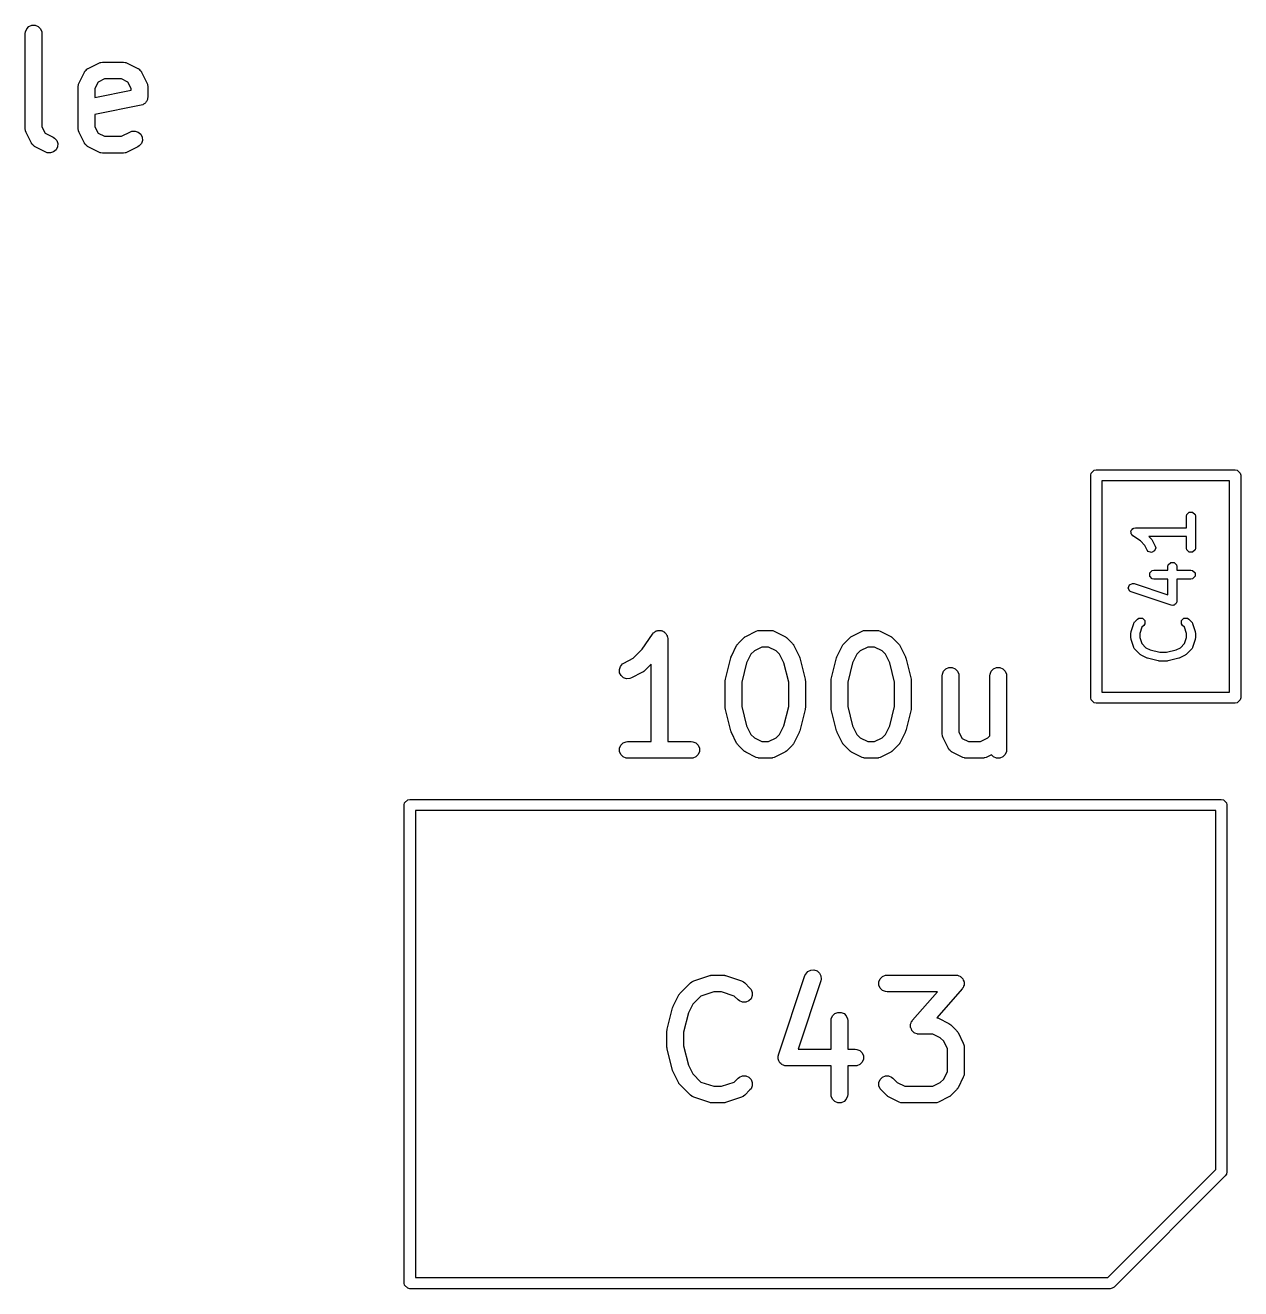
# Model space of a CAD drawing. Extents: x 0.58 to 7.69, y -5.21 to -0.56.
# Drawn here: x 1.1538 to 1.5842, y -1.23 to -0.7827 of the extents above; entities that cross this region are included whole.
import ezdxf

# ---------------------------------------------------------------- set-up
doc = ezdxf.new("R2010")
doc.units = 0
doc.header["$MEASUREMENT"] = 0
doc.layers.add('BLACK', color=7, linetype='CONTINUOUS')

msp = doc.modelspace()

# ---------------------------------------------------------------- linework, layer by layer
at = {"layer": 'BLACK', "linetype": 'CONTINUOUS'}
for p, q in [((1.15509, -0.78317), (1.15615, -0.78273)), ((1.15615, -0.78273), (1.15731, -0.78273)), ((1.15731, -0.78273), (1.15837, -0.78317)), ((1.15378, -0.78562), (1.15383, -0.78505)), ((1.15378, -0.81937), (1.15378, -0.78562)), ((1.15383, -0.78505), (1.15428, -0.78398)), ((1.15428, -0.78398), (1.15509, -0.78317)), ((1.15837, -0.78317), (1.15919, -0.78398)), ((1.15919, -0.78398), (1.15963, -0.78505)), ((1.15963, -0.78505), (1.15968, -0.78562)), ((1.15968, -0.78562), (1.15968, -0.81867)), ((1.17603, -0.79798), (1.17978, -0.79611)), ((1.17978, -0.79611), (1.18032, -0.7959)), ((1.18032, -0.7959), (1.18043, -0.79589)), ((1.18043, -0.79589), (1.18053, -0.79585)), ((1.18053, -0.79585), (1.1811, -0.79579)), ((1.1811, -0.79579), (1.1886, -0.79579)), ((1.1886, -0.79579), (1.18918, -0.79585)), ((1.18918, -0.79585), (1.18928, -0.79589)), ((1.18928, -0.79589), (1.18938, -0.7959)), ((1.18938, -0.7959), (1.18992, -0.79611)), ((1.18992, -0.79611), (1.19367, -0.79798)), ((1.17284, -0.80305), (1.17471, -0.7993)), ((1.17471, -0.7993), (1.17477, -0.7992)), ((1.17477, -0.7992), (1.17479, -0.79916)), ((1.17479, -0.79916), (1.17484, -0.7991)), ((1.17484, -0.7991), (1.17502, -0.79881)), ((1.17502, -0.79881), (1.1753, -0.79857)), ((1.1753, -0.79857), (1.17554, -0.79829)), ((1.17554, -0.79829), (1.17583, -0.7981)), ((1.17583, -0.7981), (1.17589, -0.79806)), ((1.17589, -0.79806), (1.17594, -0.79804)), ((1.17594, -0.79804), (1.17603, -0.79798)), ((1.19367, -0.79798), (1.19377, -0.79804)), ((1.19377, -0.79804), (1.19381, -0.79806)), ((1.19381, -0.79806), (1.19387, -0.7981)), ((1.19387, -0.7981), (1.19416, -0.79829)), ((1.19416, -0.79829), (1.1944, -0.79857)), ((1.1944, -0.79857), (1.19468, -0.79881)), ((1.19468, -0.79881), (1.19487, -0.7991)), ((1.19487, -0.7991), (1.19492, -0.79916)), ((1.19492, -0.79916), (1.19493, -0.7992)), ((1.19493, -0.7992), (1.19499, -0.7993)), ((1.19499, -0.7993), (1.19687, -0.80305)), ((1.17253, -0.80437), (1.17258, -0.80379)), ((1.17253, -0.81937), (1.17253, -0.80437)), ((1.17258, -0.80379), (1.17262, -0.8037)), ((1.17262, -0.8037), (1.17263, -0.80359)), ((1.17263, -0.80359), (1.17284, -0.80305)), ((1.17955, -0.80282), (1.17843, -0.80507)), ((1.17843, -0.80507), (1.17843, -0.80827)), ((1.1818, -0.8017), (1.17955, -0.80282)), ((1.1879, -0.8017), (1.1818, -0.8017)), ((1.19015, -0.80282), (1.1879, -0.8017)), ((1.19127, -0.80507), (1.19015, -0.80282)), ((1.19127, -0.8057), (1.19127, -0.80507)), ((1.19687, -0.80305), (1.19707, -0.80359)), ((1.19707, -0.80359), (1.19708, -0.8037)), ((1.19708, -0.8037), (1.19712, -0.80379)), ((1.19712, -0.80379), (1.19718, -0.80437)), ((1.19718, -0.80437), (1.19718, -0.80812)), ((1.17843, -0.80827), (1.19127, -0.8057)), ((1.19679, -0.80949), (1.19668, -0.80976)), ((1.19695, -0.80925), (1.19679, -0.80949)), ((1.19701, -0.80896), (1.19695, -0.80925)), ((1.19712, -0.8087), (1.19701, -0.80896)), ((1.19718, -0.80812), (1.19712, -0.8087)), ((1.1948, -0.81102), (1.17843, -0.81429)), ((1.19536, -0.81085), (1.1948, -0.81102)), ((1.1956, -0.81069), (1.19536, -0.81085)), ((1.19587, -0.81058), (1.1956, -0.81069)), ((1.19607, -0.81037), (1.19587, -0.81058)), ((1.19632, -0.81021), (1.19607, -0.81037)), ((1.19648, -0.80997), (1.19632, -0.81021)), ((1.19668, -0.80976), (1.19648, -0.80997)), ((1.17843, -0.81429), (1.17843, -0.81867)), ((1.15383, -0.81994), (1.15378, -0.81937)), ((1.15387, -0.82004), (1.15383, -0.81994)), ((1.15388, -0.82015), (1.15387, -0.82004)), ((1.15409, -0.82069), (1.15388, -0.82015)), ((1.15596, -0.82444), (1.15409, -0.82069)), ((1.15968, -0.81867), (1.16081, -0.82092)), ((1.16081, -0.82092), (1.16368, -0.82235)), ((1.16368, -0.82235), (1.16417, -0.82266)), ((1.16417, -0.82266), (1.16492, -0.82353)), ((1.17258, -0.81994), (1.17253, -0.81937)), ((1.17262, -0.82004), (1.17258, -0.81994)), ((1.17263, -0.82015), (1.17262, -0.82004)), ((1.17284, -0.82069), (1.17263, -0.82015)), ((1.17471, -0.82444), (1.17284, -0.82069)), ((1.17843, -0.81867), (1.17955, -0.82092)), ((1.17955, -0.82092), (1.1818, -0.82204)), ((1.1818, -0.82204), (1.1879, -0.82204)), ((1.1879, -0.82204), (1.19103, -0.82048)), ((1.19103, -0.82048), (1.19157, -0.82027)), ((1.19157, -0.82027), (1.19272, -0.82019)), ((1.19272, -0.82019), (1.19381, -0.82055)), ((1.19381, -0.82055), (1.19468, -0.82131)), ((1.19468, -0.82131), (1.1952, -0.82234)), ((1.1952, -0.82234), (1.19528, -0.82349)), ((1.15602, -0.82453), (1.15596, -0.82444)), ((1.15604, -0.82458), (1.15602, -0.82453)), ((1.15609, -0.82464), (1.15604, -0.82458)), ((1.15627, -0.82493), (1.15609, -0.82464)), ((1.15655, -0.82517), (1.15627, -0.82493)), ((1.15679, -0.82545), (1.15655, -0.82517)), ((1.15709, -0.82563), (1.15679, -0.82545)), ((1.15714, -0.82568), (1.15709, -0.82563)), ((1.15719, -0.8257), (1.15714, -0.82568)), ((1.15728, -0.82576), (1.15719, -0.8257)), ((1.16103, -0.82763), (1.15728, -0.82576)), ((1.16469, -0.8268), (1.16382, -0.82756)), ((1.1652, -0.82577), (1.16469, -0.8268)), ((1.16492, -0.82353), (1.16528, -0.82462)), ((1.16528, -0.82462), (1.1652, -0.82577)), ((1.17477, -0.82453), (1.17471, -0.82444)), ((1.17479, -0.82458), (1.17477, -0.82453)), ((1.17484, -0.82464), (1.17479, -0.82458)), ((1.17502, -0.82493), (1.17484, -0.82464)), ((1.1753, -0.82517), (1.17502, -0.82493)), ((1.17554, -0.82545), (1.1753, -0.82517)), ((1.17583, -0.82563), (1.17554, -0.82545)), ((1.17589, -0.82568), (1.17583, -0.82563)), ((1.17594, -0.8257), (1.17589, -0.82568)), ((1.17603, -0.82576), (1.17594, -0.8257)), ((1.17978, -0.82763), (1.17603, -0.82576)), ((1.19367, -0.82576), (1.18992, -0.82763)), ((1.19416, -0.82545), (1.19367, -0.82576)), ((1.19492, -0.82458), (1.19416, -0.82545)), ((1.19528, -0.82349), (1.19492, -0.82458)), ((1.16157, -0.82784), (1.16103, -0.82763)), ((1.16272, -0.82792), (1.16157, -0.82784)), ((1.16382, -0.82756), (1.16272, -0.82792)), ((1.18032, -0.82784), (1.17978, -0.82763)), ((1.18043, -0.82785), (1.18032, -0.82784)), ((1.18053, -0.82789), (1.18043, -0.82785)), ((1.1811, -0.82795), (1.18053, -0.82789)), ((1.1886, -0.82795), (1.1811, -0.82795)), ((1.18918, -0.82789), (1.1886, -0.82795)), ((1.18928, -0.82785), (1.18918, -0.82789)), ((1.18938, -0.82784), (1.18928, -0.82785)), ((1.18992, -0.82763), (1.18938, -0.82784)), ((1.53109, -0.94203), (1.53124, -0.94128)), ((1.53109, -1.02077), (1.53109, -0.94203)), ((1.53124, -0.94128), (1.5323, -0.94021)), ((1.5323, -0.94021), (1.53306, -0.94006)), ((1.53306, -0.94006), (1.58227, -0.94006)), ((1.58227, -0.94006), (1.58302, -0.94021)), ((1.58302, -0.94021), (1.58409, -0.94128)), ((1.58409, -0.94128), (1.58424, -0.94203)), ((1.58424, -0.94203), (1.58424, -1.02077)), ((1.53502, -0.944), (1.53502, -1.0188)), ((1.5803, -0.944), (1.53502, -0.944)), ((1.5803, -1.0188), (1.5803, -0.944)), ((1.56503, -0.95656), (1.56515, -0.95596)), ((1.56503, -0.96061), (1.56503, -0.95656)), ((1.56515, -0.95596), (1.566, -0.95511)), ((1.566, -0.95511), (1.56721, -0.95511)), ((1.56721, -0.95511), (1.56806, -0.95596)), ((1.56806, -0.95596), (1.56818, -0.95656)), ((1.56818, -0.95656), (1.56818, -0.96781)), ((1.54546, -0.96158), (1.54579, -0.96126)), ((1.54546, -0.96174), (1.54546, -0.96158)), ((1.54579, -0.96126), (1.54604, -0.96088)), ((1.54604, -0.96088), (1.5462, -0.96084)), ((1.5462, -0.96084), (1.54632, -0.96073)), ((1.54632, -0.96073), (1.54692, -0.96061)), ((1.54692, -0.96061), (1.56503, -0.96061)), ((1.54537, -0.96188), (1.54546, -0.96174)), ((1.54546, -0.96233), (1.54537, -0.96188)), ((1.54546, -0.96279), (1.54546, -0.96233)), ((1.54558, -0.9629), (1.54546, -0.96279)), ((1.54561, -0.96306), (1.54558, -0.9629)), ((1.54605, -0.9635), (1.54561, -0.96306)), ((1.54873, -0.96528), (1.54605, -0.9635)), ((1.55031, -0.96687), (1.54873, -0.96528)), ((1.56503, -0.96376), (1.55166, -0.96376)), ((1.55166, -0.96376), (1.55272, -0.96482)), ((1.55272, -0.96482), (1.55286, -0.96503)), ((1.55286, -0.96503), (1.55301, -0.96523)), ((1.55301, -0.96523), (1.55395, -0.96711)), ((1.56503, -0.96781), (1.56503, -0.96376)), ((1.55113, -0.96851), (1.55031, -0.96687)), ((1.55151, -0.969), (1.55113, -0.96851)), ((1.55266, -0.96938), (1.55151, -0.969)), ((1.55373, -0.96884), (1.55266, -0.96938)), ((1.55411, -0.9677), (1.55373, -0.96884)), ((1.55395, -0.96711), (1.55411, -0.9677)), ((1.56515, -0.96841), (1.56503, -0.96781)), ((1.566, -0.96926), (1.56515, -0.96841)), ((1.56721, -0.96926), (1.566, -0.96926)), ((1.56806, -0.96841), (1.56721, -0.96926)), ((1.56818, -0.96781), (1.56806, -0.96841)), ((1.55847, -0.97437), (1.55859, -0.97377)), ((1.55847, -0.97561), (1.55847, -0.97437)), ((1.55859, -0.97377), (1.55944, -0.97292)), ((1.55944, -0.97292), (1.56065, -0.97292)), ((1.56065, -0.97292), (1.5615, -0.97377)), ((1.5615, -0.97377), (1.56162, -0.97437)), ((1.56162, -0.97437), (1.56162, -0.97561)), ((1.55203, -0.97658), (1.55288, -0.97573)), ((1.55203, -0.97779), (1.55203, -0.97658)), ((1.55288, -0.97864), (1.55203, -0.97779)), ((1.55288, -0.97573), (1.55348, -0.97561)), ((1.55348, -0.97876), (1.55288, -0.97864)), ((1.55348, -0.97561), (1.55847, -0.97561)), ((1.55847, -0.97876), (1.55348, -0.97876)), ((1.55847, -0.98437), (1.55847, -0.97876)), ((1.56162, -0.97561), (1.5666, -0.97561)), ((1.5666, -0.97876), (1.56162, -0.97876)), ((1.56162, -0.97876), (1.56162, -0.98656)), ((1.5666, -0.97561), (1.56721, -0.97573)), ((1.56721, -0.97864), (1.5666, -0.97876)), ((1.56721, -0.97573), (1.56806, -0.97658)), ((1.56806, -0.97779), (1.56721, -0.97864)), ((1.56806, -0.97658), (1.56806, -0.97779)), ((1.54441, -0.98198), (1.54479, -0.98084)), ((1.54495, -0.98306), (1.54441, -0.98198)), ((1.54479, -0.98084), (1.54587, -0.9803)), ((1.54548, -0.98336), (1.54495, -0.98306)), ((1.55954, -0.98805), (1.54548, -0.98336)), ((1.54587, -0.9803), (1.54648, -0.98038)), ((1.54648, -0.98038), (1.55847, -0.98437)), ((1.56015, -0.98813), (1.55954, -0.98805)), ((1.56039, -0.98801), (1.56015, -0.98813)), ((1.56065, -0.98801), (1.56039, -0.98801)), ((1.5609, -0.98775), (1.56065, -0.98801)), ((1.56123, -0.98759), (1.5609, -0.98775)), ((1.56131, -0.98734), (1.56123, -0.98759)), ((1.5615, -0.98716), (1.56131, -0.98734)), ((1.56162, -0.98656), (1.5615, -0.98716)), ((1.54674, -0.99388), (1.54768, -0.99294)), ((1.54768, -0.99294), (1.54819, -0.9926)), ((1.54819, -0.9926), (1.5494, -0.9926)), ((1.5494, -0.9926), (1.55025, -0.99345)), ((1.56327, -0.99345), (1.56413, -0.9926)), ((1.56413, -0.9926), (1.56533, -0.9926)), ((1.56533, -0.9926), (1.56584, -0.99294)), ((1.56584, -0.99294), (1.56678, -0.99388)), ((1.37651, -0.99764), (1.37672, -0.99744)), ((1.37672, -0.99744), (1.37698, -0.99732)), ((1.37698, -0.99732), (1.37722, -0.99716)), ((1.37722, -0.99716), (1.37751, -0.99711)), ((1.37751, -0.99711), (1.37778, -0.99699)), ((1.37778, -0.99699), (1.37807, -0.99699)), ((1.37807, -0.99699), (1.37835, -0.99694)), ((1.37835, -0.99694), (1.37864, -0.99699)), ((1.37864, -0.99699), (1.37893, -0.99699)), ((1.37893, -0.99699), (1.3792, -0.99711)), ((1.3792, -0.99711), (1.37948, -0.99716)), ((1.37948, -0.99716), (1.37973, -0.99732)), ((1.37973, -0.99732), (1.38, -0.99744)), ((1.38, -0.99744), (1.3802, -0.99764)), ((1.40891, -0.99912), (1.41266, -0.99725)), ((1.41266, -0.99725), (1.4132, -0.99704)), ((1.4132, -0.99704), (1.4133, -0.99704)), ((1.4133, -0.99704), (1.4134, -0.99699)), ((1.4134, -0.99699), (1.41398, -0.99694)), ((1.41398, -0.99694), (1.41773, -0.99694)), ((1.41773, -0.99694), (1.4183, -0.99699)), ((1.4183, -0.99699), (1.4184, -0.99704)), ((1.4184, -0.99704), (1.41851, -0.99704)), ((1.41851, -0.99704), (1.41905, -0.99725)), ((1.41905, -0.99725), (1.4228, -0.99912)), ((1.4464, -0.99912), (1.45015, -0.99725)), ((1.45015, -0.99725), (1.45069, -0.99704)), ((1.45069, -0.99704), (1.4508, -0.99704)), ((1.4508, -0.99704), (1.4509, -0.99699)), ((1.4509, -0.99699), (1.45147, -0.99694)), ((1.45147, -0.99694), (1.45522, -0.99694)), ((1.45522, -0.99694), (1.4558, -0.99699)), ((1.4558, -0.99699), (1.4559, -0.99704)), ((1.4559, -0.99704), (1.456, -0.99704)), ((1.456, -0.99704), (1.45654, -0.99725)), ((1.45654, -0.99725), (1.46029, -0.99912)), ((1.54539, -0.99756), (1.54543, -0.99731)), ((1.54543, -0.99731), (1.54636, -0.9945)), ((1.54636, -0.9945), (1.5464, -0.99443)), ((1.5464, -0.99439), (1.54654, -0.99418)), ((1.5464, -0.99443), (1.5464, -0.99439)), ((1.54654, -0.99418), (1.54667, -0.99396)), ((1.54667, -0.99396), (1.5467, -0.99395)), ((1.5467, -0.99395), (1.54674, -0.99388)), ((1.54923, -0.99584), (1.54849, -0.99806)), ((1.54991, -0.99517), (1.54923, -0.99584)), ((1.55025, -0.99466), (1.54991, -0.99517)), ((1.55025, -0.99345), (1.55025, -0.99466)), ((1.56327, -0.99466), (1.56327, -0.99345)), ((1.56362, -0.99517), (1.56327, -0.99466)), ((1.56429, -0.99584), (1.56362, -0.99517)), ((1.56503, -0.99806), (1.56429, -0.99584)), ((1.56678, -0.99388), (1.56682, -0.99395)), ((1.56682, -0.99395), (1.56686, -0.99396)), ((1.56686, -0.99396), (1.56698, -0.99418)), ((1.56698, -0.99418), (1.56712, -0.99439)), ((1.56712, -0.99439), (1.56712, -0.99443)), ((1.56712, -0.99443), (1.56716, -0.9945)), ((1.56716, -0.9945), (1.5681, -0.99731)), ((1.5681, -0.99731), (1.56813, -0.99756)), ((1.37231, -1.00363), (1.3759, -0.99825)), ((1.3759, -0.99825), (1.37627, -0.9978)), ((1.3759, -0.99825), (1.3759, -0.99825)), ((1.3759, -0.99825), (1.3759, -0.99825)), ((1.3759, -0.99825), (1.3759, -0.99825)), ((1.37627, -0.9978), (1.37651, -0.99764)), ((1.3802, -0.99764), (1.38044, -0.9978)), ((1.38044, -0.9978), (1.3806, -0.99804)), ((1.3806, -0.99804), (1.38081, -0.99825)), ((1.38081, -0.99825), (1.38092, -0.99852)), ((1.38092, -0.99852), (1.38108, -0.99876)), ((1.38108, -0.99876), (1.38114, -0.99904)), ((1.38114, -0.99904), (1.38125, -0.99931)), ((1.38125, -0.99931), (1.38131, -0.99988)), ((1.38131, -0.99988), (1.38131, -0.99989)), ((1.38131, -0.99989), (1.38131, -0.99989)), ((1.38131, -0.99989), (1.38131, -0.99989)), ((1.38131, -0.99989), (1.38131, -1.03631)), ((1.4059, -1.002), (1.40596, -1.00192)), ((1.40596, -1.00192), (1.40602, -1.00183)), ((1.40602, -1.00183), (1.40608, -1.00178)), ((1.40608, -1.00178), (1.40626, -1.00155)), ((1.40626, -1.00155), (1.40814, -0.99968)), ((1.40814, -0.99968), (1.40837, -0.99949)), ((1.40837, -0.99949), (1.40842, -0.99943)), ((1.40842, -0.99943), (1.40851, -0.99938)), ((1.40851, -0.99938), (1.40859, -0.99931)), ((1.40859, -0.99931), (1.40866, -0.99928)), ((1.40866, -0.99928), (1.40891, -0.99912)), ((1.4228, -0.99912), (1.42304, -0.99928)), ((1.42304, -0.99928), (1.42312, -0.99931)), ((1.42312, -0.99931), (1.4232, -0.99938)), ((1.4232, -0.99938), (1.42329, -0.99943)), ((1.42329, -0.99943), (1.42334, -0.99949)), ((1.42334, -0.99949), (1.42356, -0.99968)), ((1.42356, -0.99968), (1.42544, -1.00155)), ((1.42544, -1.00155), (1.42562, -1.00178)), ((1.42562, -1.00178), (1.42568, -1.00183)), ((1.42568, -1.00183), (1.42574, -1.00192)), ((1.42574, -1.00192), (1.42581, -1.002)), ((1.44339, -1.002), (1.44346, -1.00192)), ((1.44346, -1.00192), (1.44351, -1.00183)), ((1.44351, -1.00183), (1.44357, -1.00178)), ((1.44357, -1.00178), (1.44376, -1.00155)), ((1.44376, -1.00155), (1.44563, -0.99968)), ((1.44563, -0.99968), (1.44586, -0.99949)), ((1.44586, -0.99949), (1.44591, -0.99943)), ((1.44591, -0.99943), (1.446, -0.99938)), ((1.446, -0.99938), (1.44608, -0.99931)), ((1.44608, -0.99931), (1.44615, -0.99928)), ((1.44615, -0.99928), (1.4464, -0.99912)), ((1.46029, -0.99912), (1.46054, -0.99928)), ((1.46054, -0.99928), (1.46061, -0.99931)), ((1.46061, -0.99931), (1.46069, -0.99938)), ((1.46069, -0.99938), (1.46078, -0.99943)), ((1.46078, -0.99943), (1.46083, -0.99949)), ((1.46083, -0.99949), (1.46106, -0.99968)), ((1.46106, -0.99968), (1.46293, -1.00155)), ((1.46293, -1.00155), (1.46312, -1.00178)), ((1.46312, -1.00178), (1.46318, -1.00183)), ((1.46318, -1.00183), (1.46323, -1.00192)), ((1.46323, -1.00192), (1.4633, -1.002)), ((1.54534, -0.99781), (1.54539, -0.99756)), ((1.54534, -0.99968), (1.54534, -0.99781)), ((1.54539, -0.99993), (1.54534, -0.99968)), ((1.54543, -1.00018), (1.54539, -0.99993)), ((1.54636, -1.00299), (1.54543, -1.00018)), ((1.54849, -0.99806), (1.54849, -0.99943)), ((1.54849, -0.99943), (1.54923, -1.00164)), ((1.54923, -1.00164), (1.55066, -1.00307)), ((1.56286, -1.00307), (1.56429, -1.00164)), ((1.56429, -1.00164), (1.56503, -0.99943)), ((1.56503, -0.99943), (1.56503, -0.99806)), ((1.5681, -1.00018), (1.56716, -1.00299)), ((1.56813, -0.99993), (1.5681, -1.00018)), ((1.56813, -0.99756), (1.56818, -0.99781)), ((1.56818, -0.99968), (1.56813, -0.99993)), ((1.56818, -0.99781), (1.56818, -0.99968)), ((1.36911, -1.00684), (1.37231, -1.00363)), ((1.40363, -1.00661), (1.40372, -1.00637)), ((1.40372, -1.00637), (1.40381, -1.00613)), ((1.40381, -1.00613), (1.40382, -1.00611)), ((1.40382, -1.00611), (1.40384, -1.00607)), ((1.40384, -1.00607), (1.40571, -1.00232)), ((1.40571, -1.00232), (1.40587, -1.00207)), ((1.40587, -1.00207), (1.4059, -1.002)), ((1.41078, -1.00539), (1.40926, -1.00842)), ((1.41198, -1.00419), (1.41078, -1.00539)), ((1.41467, -1.00284), (1.41198, -1.00419)), ((1.41703, -1.00284), (1.41467, -1.00284)), ((1.41973, -1.00419), (1.41703, -1.00284)), ((1.42092, -1.00539), (1.41973, -1.00419)), ((1.42244, -1.00842), (1.42092, -1.00539)), ((1.42581, -1.002), (1.42584, -1.00207)), ((1.42584, -1.00207), (1.42599, -1.00232)), ((1.42599, -1.00232), (1.42787, -1.00607)), ((1.42787, -1.00607), (1.42788, -1.00611)), ((1.42788, -1.00611), (1.42789, -1.00613)), ((1.42789, -1.00613), (1.42798, -1.00637)), ((1.42798, -1.00637), (1.42807, -1.00661)), ((1.44112, -1.00661), (1.44122, -1.00637)), ((1.44122, -1.00637), (1.4413, -1.00613)), ((1.4413, -1.00613), (1.44132, -1.00611)), ((1.44132, -1.00611), (1.44133, -1.00607)), ((1.44133, -1.00607), (1.44321, -1.00232)), ((1.44321, -1.00232), (1.44336, -1.00207)), ((1.44336, -1.00207), (1.44339, -1.002)), ((1.44827, -1.00539), (1.44676, -1.00842)), ((1.44947, -1.00419), (1.44827, -1.00539)), ((1.45217, -1.00284), (1.44947, -1.00419)), ((1.45452, -1.00284), (1.45217, -1.00284)), ((1.45722, -1.00419), (1.45452, -1.00284)), ((1.45842, -1.00539), (1.45722, -1.00419)), ((1.45993, -1.00842), (1.45842, -1.00539)), ((1.4633, -1.002), (1.46333, -1.00207)), ((1.46333, -1.00207), (1.46349, -1.00232)), ((1.46349, -1.00232), (1.46536, -1.00607)), ((1.46536, -1.00607), (1.46538, -1.00611)), ((1.46538, -1.00611), (1.46539, -1.00613)), ((1.46539, -1.00613), (1.46548, -1.00637)), ((1.46548, -1.00637), (1.46557, -1.00661)), ((1.5464, -1.00306), (1.54636, -1.00299)), ((1.5464, -1.0031), (1.5464, -1.00306)), ((1.54654, -1.00331), (1.5464, -1.0031)), ((1.54667, -1.00352), (1.54654, -1.00331)), ((1.5467, -1.00354), (1.54667, -1.00352)), ((1.54674, -1.00361), (1.5467, -1.00354)), ((1.54862, -1.00548), (1.54674, -1.00361)), ((1.54883, -1.00562), (1.54862, -1.00548)), ((1.54903, -1.00578), (1.54883, -1.00562)), ((1.5509, -1.00671), (1.54903, -1.00578)), ((1.55066, -1.00307), (1.55216, -1.00382)), ((1.55216, -1.00382), (1.55555, -1.00467)), ((1.55555, -1.00467), (1.55797, -1.00467)), ((1.55797, -1.00467), (1.56137, -1.00382)), ((1.56137, -1.00382), (1.56286, -1.00307)), ((1.5645, -1.00578), (1.56262, -1.00671)), ((1.5647, -1.00562), (1.5645, -1.00578)), ((1.56491, -1.00548), (1.5647, -1.00562)), ((1.56678, -1.00361), (1.56491, -1.00548)), ((1.56682, -1.00354), (1.56678, -1.00361)), ((1.56686, -1.00352), (1.56682, -1.00354)), ((1.56698, -1.00331), (1.56686, -1.00352)), ((1.56712, -1.0031), (1.56698, -1.00331)), ((1.56716, -1.00299), (1.56712, -1.00306)), ((1.56712, -1.00306), (1.56712, -1.0031)), ((1.36418, -1.01077), (1.36454, -1.00968)), ((1.36426, -1.01192), (1.36418, -1.01077)), ((1.36454, -1.00968), (1.3653, -1.00881)), ((1.3653, -1.00881), (1.36579, -1.0085)), ((1.36579, -1.0085), (1.36911, -1.00684)), ((1.3754, -1.00889), (1.37294, -1.01135)), ((1.3754, -1.03631), (1.3754, -1.00889)), ((1.40174, -1.01417), (1.40361, -1.00667)), ((1.40361, -1.00667), (1.40363, -1.00663)), ((1.40363, -1.00663), (1.40363, -1.00661)), ((1.40926, -1.00842), (1.40756, -1.01525)), ((1.42415, -1.01525), (1.42244, -1.00842)), ((1.42807, -1.00661), (1.42807, -1.00663)), ((1.42807, -1.00663), (1.42809, -1.00667)), ((1.42809, -1.00667), (1.42996, -1.01417)), ((1.43923, -1.01417), (1.44111, -1.00667)), ((1.44111, -1.00667), (1.44112, -1.00663)), ((1.44112, -1.00663), (1.44112, -1.00661)), ((1.44676, -1.00842), (1.44505, -1.01525)), ((1.46164, -1.01525), (1.45993, -1.00842)), ((1.46557, -1.00661), (1.46557, -1.00663)), ((1.46557, -1.00663), (1.46558, -1.00667)), ((1.46558, -1.00667), (1.46746, -1.01417)), ((1.47901, -1.01137), (1.47983, -1.01056)), ((1.47983, -1.01056), (1.48089, -1.01012)), ((1.48089, -1.01012), (1.48204, -1.01012)), ((1.48204, -1.01012), (1.48311, -1.01056)), ((1.48311, -1.01056), (1.48392, -1.01137)), ((1.49589, -1.01137), (1.4967, -1.01056)), ((1.4967, -1.01056), (1.49776, -1.01012)), ((1.49776, -1.01012), (1.49892, -1.01012)), ((1.49892, -1.01012), (1.49998, -1.01056)), ((1.49998, -1.01056), (1.5008, -1.01137)), ((1.55107, -1.00676), (1.5509, -1.00671)), ((1.55122, -1.00683), (1.55107, -1.00676)), ((1.55497, -1.00777), (1.55122, -1.00683)), ((1.55517, -1.00778), (1.55497, -1.00777)), ((1.55536, -1.00782), (1.55517, -1.00778)), ((1.55817, -1.00782), (1.55536, -1.00782)), ((1.55836, -1.00778), (1.55817, -1.00782)), ((1.55855, -1.00777), (1.55836, -1.00778)), ((1.5623, -1.00683), (1.55855, -1.00777)), ((1.56246, -1.00676), (1.5623, -1.00683)), ((1.56262, -1.00671), (1.56246, -1.00676)), ((1.36477, -1.01295), (1.36426, -1.01192)), ((1.36564, -1.0137), (1.36477, -1.01295)), ((1.36674, -1.01407), (1.36564, -1.0137)), ((1.36789, -1.01399), (1.36674, -1.01407)), ((1.36843, -1.01378), (1.36789, -1.01399)), ((1.37218, -1.01191), (1.36843, -1.01378)), ((1.37243, -1.01175), (1.37218, -1.01191)), ((1.3725, -1.01172), (1.37243, -1.01175)), ((1.37258, -1.01165), (1.3725, -1.01172)), ((1.37267, -1.0116), (1.37258, -1.01165)), ((1.37272, -1.01154), (1.37267, -1.0116)), ((1.37294, -1.01135), (1.37272, -1.01154)), ((1.40165, -1.01475), (1.40169, -1.01453)), ((1.40166, -1.01479), (1.40165, -1.01475)), ((1.40165, -1.01489), (1.40166, -1.01479)), ((1.40165, -1.02426), (1.40165, -1.01489)), ((1.40169, -1.01453), (1.40171, -1.01431)), ((1.40171, -1.01431), (1.40172, -1.01427)), ((1.40172, -1.01427), (1.40174, -1.01417)), ((1.40756, -1.01525), (1.40756, -1.0239)), ((1.42415, -1.0239), (1.42415, -1.01525)), ((1.42996, -1.01417), (1.42998, -1.01427)), ((1.42998, -1.01427), (1.43, -1.01431)), ((1.43, -1.01431), (1.43002, -1.01453)), ((1.43002, -1.01453), (1.43005, -1.01475)), ((1.43005, -1.01475), (1.43004, -1.01479)), ((1.43004, -1.01479), (1.43005, -1.01489)), ((1.43005, -1.01489), (1.43005, -1.02426)), ((1.43915, -1.01475), (1.43918, -1.01453)), ((1.43915, -1.01479), (1.43915, -1.01475)), ((1.43915, -1.01489), (1.43915, -1.01479)), ((1.43915, -1.02426), (1.43915, -1.01489)), ((1.43918, -1.01453), (1.4392, -1.01431)), ((1.4392, -1.01431), (1.43922, -1.01427)), ((1.43922, -1.01427), (1.43923, -1.01417)), ((1.44505, -1.01525), (1.44505, -1.0239)), ((1.46164, -1.0239), (1.46164, -1.01525)), ((1.46746, -1.01417), (1.46747, -1.01427)), ((1.46747, -1.01427), (1.46749, -1.01431)), ((1.46749, -1.01431), (1.46751, -1.01453)), ((1.46751, -1.01453), (1.46754, -1.01475)), ((1.46754, -1.01475), (1.46754, -1.01479)), ((1.46754, -1.01479), (1.46755, -1.01489)), ((1.46755, -1.01489), (1.46755, -1.02426)), ((1.47852, -1.01301), (1.47857, -1.01244)), ((1.47852, -1.03364), (1.47852, -1.01301)), ((1.47857, -1.01244), (1.47901, -1.01137)), ((1.48392, -1.01137), (1.48436, -1.01244)), ((1.48436, -1.01244), (1.48442, -1.01301)), ((1.48442, -1.01301), (1.48442, -1.03294)), ((1.49539, -1.01301), (1.49544, -1.01244)), ((1.49539, -1.03429), (1.49539, -1.01301)), ((1.49544, -1.01244), (1.49589, -1.01137)), ((1.5008, -1.01137), (1.50124, -1.01244)), ((1.50124, -1.01244), (1.50129, -1.01301)), ((1.50129, -1.01301), (1.50129, -1.03926)), ((1.53502, -1.0188), (1.5803, -1.0188)), ((1.40166, -1.02436), (1.40165, -1.02426)), ((1.40756, -1.0239), (1.40926, -1.03073)), ((1.42244, -1.03073), (1.42415, -1.0239)), ((1.43005, -1.02426), (1.43004, -1.02436)), ((1.43915, -1.02436), (1.43915, -1.02426)), ((1.44505, -1.0239), (1.44676, -1.03073)), ((1.45993, -1.03073), (1.46164, -1.0239)), ((1.46755, -1.02426), (1.46754, -1.02436)), ((1.53124, -1.02152), (1.53109, -1.02077)), ((1.5323, -1.02259), (1.53124, -1.02152)), ((1.53306, -1.02274), (1.5323, -1.02259)), ((1.58227, -1.02274), (1.53306, -1.02274)), ((1.58302, -1.02259), (1.58227, -1.02274)), ((1.58409, -1.02152), (1.58302, -1.02259)), ((1.58424, -1.02077), (1.58409, -1.02152)), ((1.40165, -1.02441), (1.40166, -1.02436)), ((1.40169, -1.02462), (1.40165, -1.02441)), ((1.40171, -1.02484), (1.40169, -1.02462)), ((1.40172, -1.02488), (1.40171, -1.02484)), ((1.40174, -1.02498), (1.40172, -1.02488)), ((1.40361, -1.03248), (1.40174, -1.02498)), ((1.42996, -1.02498), (1.42809, -1.03248)), ((1.42998, -1.02488), (1.42996, -1.02498)), ((1.43, -1.02484), (1.42998, -1.02488)), ((1.43002, -1.02462), (1.43, -1.02484)), ((1.43005, -1.02441), (1.43002, -1.02462)), ((1.43004, -1.02436), (1.43005, -1.02441)), ((1.43915, -1.02441), (1.43915, -1.02436)), ((1.43918, -1.02462), (1.43915, -1.02441)), ((1.4392, -1.02484), (1.43918, -1.02462)), ((1.43922, -1.02488), (1.4392, -1.02484)), ((1.43923, -1.02498), (1.43922, -1.02488)), ((1.44111, -1.03248), (1.43923, -1.02498)), ((1.46746, -1.02498), (1.46558, -1.03248)), ((1.46747, -1.02488), (1.46746, -1.02498)), ((1.46749, -1.02484), (1.46747, -1.02488)), ((1.46751, -1.02462), (1.46749, -1.02484)), ((1.46754, -1.02441), (1.46751, -1.02462)), ((1.46754, -1.02436), (1.46754, -1.02441)), ((1.40363, -1.03252), (1.40361, -1.03248)), ((1.40363, -1.03254), (1.40363, -1.03252)), ((1.40372, -1.03278), (1.40363, -1.03254)), ((1.40381, -1.03302), (1.40372, -1.03278)), ((1.40382, -1.03304), (1.40381, -1.03302)), ((1.40384, -1.03308), (1.40382, -1.03304)), ((1.40571, -1.03683), (1.40384, -1.03308)), ((1.40926, -1.03073), (1.41078, -1.03376)), ((1.42092, -1.03376), (1.42244, -1.03073)), ((1.42787, -1.03308), (1.42599, -1.03683)), ((1.42788, -1.03304), (1.42787, -1.03308)), ((1.42789, -1.03302), (1.42788, -1.03304)), ((1.42798, -1.03278), (1.42789, -1.03302)), ((1.42807, -1.03254), (1.42798, -1.03278)), ((1.42809, -1.03248), (1.42807, -1.03252)), ((1.42807, -1.03252), (1.42807, -1.03254)), ((1.44112, -1.03252), (1.44111, -1.03248)), ((1.44112, -1.03254), (1.44112, -1.03252)), ((1.44122, -1.03278), (1.44112, -1.03254)), ((1.4413, -1.03302), (1.44122, -1.03278)), ((1.44132, -1.03304), (1.4413, -1.03302)), ((1.44133, -1.03308), (1.44132, -1.03304)), ((1.44321, -1.03683), (1.44133, -1.03308)), ((1.44676, -1.03073), (1.44827, -1.03376)), ((1.45842, -1.03376), (1.45993, -1.03073)), ((1.46536, -1.03308), (1.46349, -1.03683)), ((1.46538, -1.03304), (1.46536, -1.03308)), ((1.46539, -1.03302), (1.46538, -1.03304)), ((1.46548, -1.03278), (1.46539, -1.03302)), ((1.46557, -1.03254), (1.46548, -1.03278)), ((1.46558, -1.03248), (1.46557, -1.03252)), ((1.46557, -1.03252), (1.46557, -1.03254)), ((1.48442, -1.03294), (1.48554, -1.03518)), ((1.36421, -1.03868), (1.36465, -1.03762)), ((1.36465, -1.03762), (1.36547, -1.03681)), ((1.36547, -1.03681), (1.36653, -1.03636)), ((1.36653, -1.03636), (1.36711, -1.03631)), ((1.36711, -1.03631), (1.3754, -1.03631)), ((1.38131, -1.03631), (1.3896, -1.03631)), ((1.3896, -1.03631), (1.39018, -1.03636)), ((1.39018, -1.03636), (1.39124, -1.03681)), ((1.39124, -1.03681), (1.39206, -1.03762)), ((1.39206, -1.03762), (1.3925, -1.03868)), ((1.40587, -1.03708), (1.40571, -1.03683)), ((1.4059, -1.03715), (1.40587, -1.03708)), ((1.40596, -1.03723), (1.4059, -1.03715)), ((1.40602, -1.03732), (1.40596, -1.03723)), ((1.40608, -1.03737), (1.40602, -1.03732)), ((1.40626, -1.0376), (1.40608, -1.03737)), ((1.40814, -1.03947), (1.40626, -1.0376)), ((1.41078, -1.03376), (1.41198, -1.03496)), ((1.41198, -1.03496), (1.41467, -1.03631)), ((1.41467, -1.03631), (1.41703, -1.03631)), ((1.41703, -1.03631), (1.41973, -1.03496)), ((1.41973, -1.03496), (1.42092, -1.03376)), ((1.42544, -1.0376), (1.42356, -1.03947)), ((1.42562, -1.03737), (1.42544, -1.0376)), ((1.42568, -1.03732), (1.42562, -1.03737)), ((1.42574, -1.03723), (1.42568, -1.03732)), ((1.42581, -1.03715), (1.42574, -1.03723)), ((1.42584, -1.03708), (1.42581, -1.03715)), ((1.42599, -1.03683), (1.42584, -1.03708)), ((1.44336, -1.03708), (1.44321, -1.03683)), ((1.44339, -1.03715), (1.44336, -1.03708)), ((1.44346, -1.03723), (1.44339, -1.03715)), ((1.44351, -1.03732), (1.44346, -1.03723)), ((1.44357, -1.03737), (1.44351, -1.03732)), ((1.44376, -1.0376), (1.44357, -1.03737)), ((1.44563, -1.03947), (1.44376, -1.0376)), ((1.44827, -1.03376), (1.44947, -1.03496)), ((1.44947, -1.03496), (1.45217, -1.03631)), ((1.45217, -1.03631), (1.45452, -1.03631)), ((1.45452, -1.03631), (1.45722, -1.03496)), ((1.45722, -1.03496), (1.45842, -1.03376)), ((1.46293, -1.0376), (1.46106, -1.03947)), ((1.46312, -1.03737), (1.46293, -1.0376)), ((1.46318, -1.03732), (1.46312, -1.03737)), ((1.46323, -1.03723), (1.46318, -1.03732)), ((1.4633, -1.03715), (1.46323, -1.03723)), ((1.46333, -1.03708), (1.4633, -1.03715)), ((1.46349, -1.03683), (1.46333, -1.03708)), ((1.47857, -1.03421), (1.47852, -1.03364)), ((1.47861, -1.03431), (1.47857, -1.03421)), ((1.47862, -1.03442), (1.47861, -1.03431)), ((1.47883, -1.03496), (1.47862, -1.03442)), ((1.4807, -1.03871), (1.47883, -1.03496)), ((1.48554, -1.03518), (1.48779, -1.03631)), ((1.48779, -1.03631), (1.49202, -1.03631)), ((1.49202, -1.03631), (1.49472, -1.03496)), ((1.49472, -1.03496), (1.49539, -1.03429)), ((1.36421, -1.03984), (1.36421, -1.03868)), ((1.36465, -1.0409), (1.36421, -1.03984)), ((1.36547, -1.04172), (1.36465, -1.0409)), ((1.36653, -1.04216), (1.36547, -1.04172)), ((1.36711, -1.04221), (1.36653, -1.04216)), ((1.39018, -1.04216), (1.3896, -1.04221)), ((1.39124, -1.04172), (1.39018, -1.04216)), ((1.39206, -1.0409), (1.39124, -1.04172)), ((1.3925, -1.03984), (1.39206, -1.0409)), ((1.3925, -1.03868), (1.3925, -1.03984)), ((1.40837, -1.03966), (1.40814, -1.03947)), ((1.40842, -1.03972), (1.40837, -1.03966)), ((1.40851, -1.03977), (1.40842, -1.03972)), ((1.40859, -1.03984), (1.40851, -1.03977)), ((1.40866, -1.03987), (1.40859, -1.03984)), ((1.40891, -1.04003), (1.40866, -1.03987)), ((1.41266, -1.0419), (1.40891, -1.04003)), ((1.4132, -1.04211), (1.41266, -1.0419)), ((1.4133, -1.04212), (1.4132, -1.04211)), ((1.4134, -1.04216), (1.4133, -1.04212)), ((1.41398, -1.04221), (1.4134, -1.04216)), ((1.4183, -1.04216), (1.41773, -1.04221)), ((1.4184, -1.04212), (1.4183, -1.04216)), ((1.41851, -1.04211), (1.4184, -1.04212)), ((1.41905, -1.0419), (1.41851, -1.04211)), ((1.4228, -1.04003), (1.41905, -1.0419)), ((1.42304, -1.03987), (1.4228, -1.04003)), ((1.42312, -1.03984), (1.42304, -1.03987)), ((1.4232, -1.03977), (1.42312, -1.03984)), ((1.42329, -1.03972), (1.4232, -1.03977)), ((1.42334, -1.03966), (1.42329, -1.03972)), ((1.42356, -1.03947), (1.42334, -1.03966)), ((1.44586, -1.03966), (1.44563, -1.03947)), ((1.44591, -1.03972), (1.44586, -1.03966)), ((1.446, -1.03977), (1.44591, -1.03972)), ((1.44608, -1.03984), (1.446, -1.03977)), ((1.44615, -1.03987), (1.44608, -1.03984)), ((1.4464, -1.04003), (1.44615, -1.03987)), ((1.45015, -1.0419), (1.4464, -1.04003)), ((1.45069, -1.04211), (1.45015, -1.0419)), ((1.4508, -1.04212), (1.45069, -1.04211)), ((1.4509, -1.04216), (1.4508, -1.04212)), ((1.45147, -1.04221), (1.4509, -1.04216)), ((1.4558, -1.04216), (1.45522, -1.04221)), ((1.4559, -1.04212), (1.4558, -1.04216)), ((1.456, -1.04211), (1.4559, -1.04212)), ((1.45654, -1.0419), (1.456, -1.04211)), ((1.46029, -1.04003), (1.45654, -1.0419)), ((1.46054, -1.03987), (1.46029, -1.04003)), ((1.46061, -1.03984), (1.46054, -1.03987)), ((1.46069, -1.03977), (1.46061, -1.03984)), ((1.46078, -1.03972), (1.46069, -1.03977)), ((1.46083, -1.03966), (1.46078, -1.03972)), ((1.46106, -1.03947), (1.46083, -1.03966)), ((1.48076, -1.0388), (1.4807, -1.03871)), ((1.48078, -1.03885), (1.48076, -1.0388)), ((1.48083, -1.0389), (1.48078, -1.03885)), ((1.48101, -1.0392), (1.48083, -1.0389)), ((1.48129, -1.03944), (1.48101, -1.0392)), ((1.48153, -1.03972), (1.48129, -1.03944)), ((1.48182, -1.0399), (1.48153, -1.03972)), ((1.48188, -1.03995), (1.48182, -1.0399)), ((1.48193, -1.03997), (1.48188, -1.03995)), ((1.48202, -1.04003), (1.48193, -1.03997)), ((1.48577, -1.0419), (1.48202, -1.04003)), ((1.48631, -1.04211), (1.48577, -1.0419)), ((1.48642, -1.04212), (1.48631, -1.04211)), ((1.48652, -1.04216), (1.48642, -1.04212)), ((1.48709, -1.04221), (1.48652, -1.04216)), ((1.49329, -1.04216), (1.49272, -1.04221)), ((1.49339, -1.04212), (1.49329, -1.04216)), ((1.4935, -1.04211), (1.49339, -1.04212)), ((1.49404, -1.0419), (1.4935, -1.04211)), ((1.49594, -1.04095), (1.49404, -1.0419)), ((1.4967, -1.04172), (1.49594, -1.04095)), ((1.49776, -1.04216), (1.4967, -1.04172)), ((1.49892, -1.04216), (1.49776, -1.04216)), ((1.49998, -1.04172), (1.49892, -1.04216)), ((1.5008, -1.0409), (1.49998, -1.04172)), ((1.50124, -1.03984), (1.5008, -1.0409)), ((1.50129, -1.03926), (1.50124, -1.03984)), ((1.3896, -1.04221), (1.36711, -1.04221)), ((1.41773, -1.04221), (1.41398, -1.04221)), ((1.45522, -1.04221), (1.45147, -1.04221)), ((1.49272, -1.04221), (1.48709, -1.04221)), ((1.28799, -1.05876), (1.28814, -1.058)), ((1.28799, -1.22805), (1.28799, -1.05876)), ((1.28814, -1.058), (1.28921, -1.05694)), ((1.28921, -1.05694), (1.28996, -1.05679)), ((1.28996, -1.05679), (1.57736, -1.05679)), ((1.57736, -1.05679), (1.57812, -1.05694)), ((1.57812, -1.05694), (1.57918, -1.058)), ((1.57918, -1.058), (1.57933, -1.05876)), ((1.57933, -1.05876), (1.57933, -1.18868)), ((1.29193, -1.06072), (1.29193, -1.22608)), ((1.57539, -1.06072), (1.29193, -1.06072)), ((1.57539, -1.18786), (1.57539, -1.06072)), ((1.43016, -1.1186), (1.43091, -1.11773)), ((1.43091, -1.11773), (1.43194, -1.11722)), ((1.43194, -1.11722), (1.43309, -1.11713)), ((1.43309, -1.11713), (1.43419, -1.1175)), ((1.43419, -1.1175), (1.43506, -1.11825)), ((1.38564, -1.12547), (1.38939, -1.12172)), ((1.38939, -1.12172), (1.38984, -1.12136)), ((1.38984, -1.12136), (1.38994, -1.12132)), ((1.38994, -1.12132), (1.39002, -1.12125)), ((1.39002, -1.12125), (1.39055, -1.12101)), ((1.39055, -1.12101), (1.39617, -1.11914)), ((1.39617, -1.11914), (1.39646, -1.11907)), ((1.39646, -1.11907), (1.39653, -1.11904)), ((1.39653, -1.11904), (1.39663, -1.11903)), ((1.39663, -1.11903), (1.39673, -1.11901)), ((1.39673, -1.11901), (1.39681, -1.11901)), ((1.39681, -1.11901), (1.3971, -1.11898)), ((1.3971, -1.11898), (1.40085, -1.11898)), ((1.40085, -1.11898), (1.40114, -1.11901)), ((1.40114, -1.11901), (1.40122, -1.11901)), ((1.40122, -1.11901), (1.40132, -1.11903)), ((1.40132, -1.11903), (1.40143, -1.11904)), ((1.40143, -1.11904), (1.4015, -1.11907)), ((1.4015, -1.11907), (1.40179, -1.11914)), ((1.40179, -1.11914), (1.40741, -1.12101)), ((1.40741, -1.12101), (1.40794, -1.12125)), ((1.40794, -1.12125), (1.40802, -1.12132)), ((1.40802, -1.12132), (1.40812, -1.12136)), ((1.40812, -1.12136), (1.40857, -1.12172)), ((1.40857, -1.12172), (1.41044, -1.1236)), ((1.42055, -1.14725), (1.42992, -1.11913)), ((1.43553, -1.121), (1.42745, -1.14523)), ((1.42992, -1.11913), (1.43016, -1.1186)), ((1.43506, -1.11825), (1.43557, -1.11928)), ((1.43565, -1.12043), (1.43553, -1.121)), ((1.43557, -1.11928), (1.43565, -1.12043)), ((1.45607, -1.12136), (1.45652, -1.1203)), ((1.45607, -1.12251), (1.45607, -1.12136)), ((1.45652, -1.12358), (1.45607, -1.12251)), ((1.45652, -1.1203), (1.45733, -1.11948)), ((1.45733, -1.11948), (1.45839, -1.11904)), ((1.45839, -1.11904), (1.45897, -1.11898)), ((1.45897, -1.11898), (1.48334, -1.11898)), ((1.48334, -1.11898), (1.48365, -1.11901)), ((1.48365, -1.11901), (1.48372, -1.11901)), ((1.48372, -1.11901), (1.48378, -1.11903)), ((1.48378, -1.11903), (1.48392, -1.11904)), ((1.48392, -1.11904), (1.48436, -1.11923)), ((1.48436, -1.11923), (1.48482, -1.11938)), ((1.48482, -1.11938), (1.48489, -1.11944)), ((1.48489, -1.11944), (1.48498, -1.11948)), ((1.48498, -1.11948), (1.48532, -1.11982)), ((1.48532, -1.11982), (1.48568, -1.12014)), ((1.48568, -1.12014), (1.48573, -1.12023)), ((1.48573, -1.12023), (1.4858, -1.1203)), ((1.4858, -1.1203), (1.48598, -1.12074)), ((1.48598, -1.12074), (1.48619, -1.12117)), ((1.48624, -1.12251), (1.48606, -1.12296)), ((1.48619, -1.12117), (1.4862, -1.12127)), ((1.4862, -1.12127), (1.48624, -1.12136)), ((1.48624, -1.12136), (1.48624, -1.12184)), ((1.48624, -1.12184), (1.48627, -1.12232)), ((1.48627, -1.12232), (1.48624, -1.12241)), ((1.48624, -1.12241), (1.48624, -1.12251)), ((1.38321, -1.12999), (1.38509, -1.12624)), ((1.38509, -1.12624), (1.38524, -1.12599)), ((1.38524, -1.12599), (1.38527, -1.12592)), ((1.38527, -1.12592), (1.38534, -1.12584)), ((1.38534, -1.12584), (1.3854, -1.12575)), ((1.3854, -1.12575), (1.38546, -1.1257)), ((1.38546, -1.1257), (1.38564, -1.12547)), ((1.39307, -1.12639), (1.39016, -1.12931)), ((1.39758, -1.12489), (1.39307, -1.12639)), ((1.40037, -1.12489), (1.39758, -1.12489)), ((1.40488, -1.12639), (1.40037, -1.12489)), ((1.40626, -1.12778), (1.40488, -1.12639)), ((1.41044, -1.1236), (1.41081, -1.12405)), ((1.41081, -1.12405), (1.41125, -1.12511)), ((1.41125, -1.12626), (1.41081, -1.12733)), ((1.41125, -1.12511), (1.41125, -1.12626)), ((1.45733, -1.12439), (1.45652, -1.12358)), ((1.45839, -1.12483), (1.45733, -1.12439)), ((1.45897, -1.12489), (1.45839, -1.12483)), ((1.47684, -1.12489), (1.45897, -1.12489)), ((1.468, -1.13499), (1.47684, -1.12489)), ((1.48556, -1.12388), (1.47663, -1.13409)), ((1.48574, -1.12363), (1.48556, -1.12388)), ((1.4858, -1.12358), (1.48574, -1.12363)), ((1.48582, -1.12353), (1.4858, -1.12358)), ((1.4859, -1.12341), (1.48582, -1.12353)), ((1.48606, -1.12296), (1.4859, -1.12341)), ((1.38112, -1.13809), (1.38299, -1.1306)), ((1.38299, -1.1306), (1.38301, -1.13055)), ((1.38301, -1.13053), (1.3831, -1.13029)), ((1.38301, -1.13055), (1.38301, -1.13053)), ((1.3831, -1.13029), (1.38319, -1.13005)), ((1.38319, -1.13005), (1.3832, -1.13003)), ((1.3832, -1.13003), (1.38321, -1.12999)), ((1.39016, -1.12931), (1.38864, -1.13234)), ((1.40671, -1.12814), (1.40626, -1.12778)), ((1.40778, -1.12858), (1.40671, -1.12814)), ((1.40893, -1.12858), (1.40778, -1.12858)), ((1.40999, -1.12814), (1.40893, -1.12858)), ((1.41081, -1.12733), (1.40999, -1.12814)), ((1.38864, -1.13234), (1.38693, -1.13917)), ((1.43915, -1.13506), (1.4392, -1.13449)), ((1.43915, -1.14523), (1.43915, -1.13506)), ((1.4392, -1.13449), (1.43964, -1.13342)), ((1.43964, -1.13342), (1.44046, -1.13261)), ((1.44046, -1.13261), (1.44152, -1.13217)), ((1.44152, -1.13217), (1.44267, -1.13217)), ((1.44267, -1.13217), (1.44374, -1.13261)), ((1.44374, -1.13261), (1.44455, -1.13342)), ((1.44455, -1.13342), (1.44499, -1.13449)), ((1.44499, -1.13449), (1.44505, -1.13506)), ((1.44505, -1.13506), (1.44505, -1.14523)), ((1.46732, -1.13636), (1.46751, -1.13592)), ((1.46751, -1.13592), (1.46766, -1.13546)), ((1.46766, -1.13546), (1.46774, -1.13535)), ((1.46774, -1.13535), (1.46776, -1.1353)), ((1.46776, -1.1353), (1.46782, -1.13524)), ((1.46782, -1.13524), (1.468, -1.13499)), ((1.47663, -1.13409), (1.47716, -1.13429)), ((1.47716, -1.13429), (1.48091, -1.13617)), ((1.38103, -1.13867), (1.38106, -1.13845)), ((1.38104, -1.13871), (1.38103, -1.13867)), ((1.38103, -1.13881), (1.38104, -1.13871)), ((1.38103, -1.14443), (1.38103, -1.13881)), ((1.38106, -1.13845), (1.38108, -1.13823)), ((1.38108, -1.13823), (1.3811, -1.13819)), ((1.3811, -1.13819), (1.38112, -1.13809)), ((1.38693, -1.13917), (1.38693, -1.14407)), ((1.46729, -1.13655), (1.46732, -1.13646)), ((1.46732, -1.13703), (1.46729, -1.13655)), ((1.46732, -1.13646), (1.46732, -1.13636)), ((1.46732, -1.13751), (1.46732, -1.13703)), ((1.46736, -1.1376), (1.46732, -1.13751)), ((1.46737, -1.1377), (1.46736, -1.1376)), ((1.46758, -1.13813), (1.46737, -1.1377)), ((1.46776, -1.13858), (1.46758, -1.13813)), ((1.46783, -1.13865), (1.46776, -1.13858)), ((1.46788, -1.13874), (1.46783, -1.13865)), ((1.46824, -1.13905), (1.46788, -1.13874)), ((1.46858, -1.13939), (1.46824, -1.13905)), ((1.46867, -1.13943), (1.46858, -1.13939)), ((1.46875, -1.13949), (1.46867, -1.13943)), ((1.4692, -1.13965), (1.46875, -1.13949)), ((1.46964, -1.13983), (1.4692, -1.13965)), ((1.46978, -1.13985), (1.46964, -1.13983)), ((1.46984, -1.13986), (1.46978, -1.13985)), ((1.46991, -1.13986), (1.46984, -1.13986)), ((1.47022, -1.13989), (1.46991, -1.13986)), ((1.47515, -1.13989), (1.47022, -1.13989)), ((1.47784, -1.14124), (1.47515, -1.13989)), ((1.48091, -1.13617), (1.48116, -1.13633)), ((1.48116, -1.13633), (1.48123, -1.13636)), ((1.48123, -1.13636), (1.48131, -1.13642)), ((1.48131, -1.13642), (1.4814, -1.13648)), ((1.4814, -1.13648), (1.48145, -1.13654)), ((1.48145, -1.13654), (1.48168, -1.13672)), ((1.48168, -1.13672), (1.48356, -1.1386)), ((1.48356, -1.1386), (1.48374, -1.13882)), ((1.48374, -1.13882), (1.4838, -1.13888)), ((1.4838, -1.13888), (1.48386, -1.13896)), ((1.48386, -1.13896), (1.48392, -1.13904)), ((1.48392, -1.13904), (1.48395, -1.13912)), ((1.48395, -1.13912), (1.48411, -1.13936)), ((1.48411, -1.13936), (1.48598, -1.14311)), ((1.38104, -1.14454), (1.38103, -1.14443)), ((1.38103, -1.14458), (1.38104, -1.14454)), ((1.38106, -1.14479), (1.38103, -1.14458)), ((1.38108, -1.14501), (1.38106, -1.14479)), ((1.3811, -1.14505), (1.38108, -1.14501)), ((1.38112, -1.14515), (1.3811, -1.14505)), ((1.38693, -1.14407), (1.38864, -1.1509)), ((1.47904, -1.14243), (1.47784, -1.14124)), ((1.48039, -1.14513), (1.47904, -1.14243)), ((1.48598, -1.14311), (1.48619, -1.14365)), ((1.48619, -1.14365), (1.4862, -1.14376)), ((1.4862, -1.14376), (1.48624, -1.14386)), ((1.48624, -1.14386), (1.4863, -1.14443)), ((1.4863, -1.14443), (1.4863, -1.15381)), ((1.38299, -1.15265), (1.38112, -1.14515)), ((1.42042, -1.14782), (1.42045, -1.14767)), ((1.42045, -1.14829), (1.42042, -1.14782)), ((1.42045, -1.14761), (1.42048, -1.14754)), ((1.42045, -1.14767), (1.42045, -1.14761)), ((1.42045, -1.14876), (1.42045, -1.14829)), ((1.42049, -1.14886), (1.42045, -1.14876)), ((1.42048, -1.14754), (1.42055, -1.14725)), ((1.4205, -1.14896), (1.42049, -1.14886)), ((1.42071, -1.14939), (1.4205, -1.14896)), ((1.4209, -1.14982), (1.42071, -1.14939)), ((1.42745, -1.14523), (1.43915, -1.14523)), ((1.44505, -1.14523), (1.44772, -1.14523)), ((1.44772, -1.14523), (1.4483, -1.14529)), ((1.4483, -1.14529), (1.44936, -1.14573)), ((1.44936, -1.14573), (1.45018, -1.14654)), ((1.45018, -1.14654), (1.45062, -1.14761)), ((1.45062, -1.14876), (1.45018, -1.14982)), ((1.45062, -1.14761), (1.45062, -1.14876)), ((1.48039, -1.15311), (1.48039, -1.14513)), ((1.38301, -1.15269), (1.38299, -1.15265)), ((1.38301, -1.15271), (1.38301, -1.15269)), ((1.3831, -1.15295), (1.38301, -1.15271)), ((1.38319, -1.1532), (1.3831, -1.15295)), ((1.3832, -1.15321), (1.38319, -1.1532)), ((1.38321, -1.15325), (1.3832, -1.15321)), ((1.38509, -1.157), (1.38321, -1.15325)), ((1.38864, -1.1509), (1.39016, -1.15393)), ((1.39016, -1.15393), (1.39307, -1.15685)), ((1.42097, -1.1499), (1.4209, -1.14982)), ((1.42102, -1.14999), (1.42097, -1.1499)), ((1.42138, -1.1503), (1.42102, -1.14999)), ((1.42171, -1.15064), (1.42138, -1.1503)), ((1.42181, -1.15068), (1.42171, -1.15064)), ((1.42189, -1.15075), (1.42181, -1.15068)), ((1.42234, -1.1509), (1.42189, -1.15075)), ((1.42277, -1.15108), (1.42234, -1.1509)), ((1.42292, -1.1511), (1.42277, -1.15108)), ((1.42298, -1.15111), (1.42292, -1.1511)), ((1.42306, -1.15111), (1.42298, -1.15111)), ((1.42335, -1.15114), (1.42306, -1.15111)), ((1.43915, -1.15114), (1.42335, -1.15114)), ((1.43915, -1.16131), (1.43915, -1.15114)), ((1.44772, -1.15114), (1.44505, -1.15114)), ((1.44505, -1.15114), (1.44505, -1.16131)), ((1.4483, -1.15108), (1.44772, -1.15114)), ((1.44936, -1.15064), (1.4483, -1.15108)), ((1.45018, -1.14982), (1.44936, -1.15064)), ((1.47904, -1.15581), (1.48039, -1.15311)), ((1.4863, -1.15381), (1.48624, -1.15438)), ((1.38524, -1.15725), (1.38509, -1.157)), ((1.38527, -1.15732), (1.38524, -1.15725)), ((1.38534, -1.1574), (1.38527, -1.15732)), ((1.3854, -1.15749), (1.38534, -1.1574)), ((1.38546, -1.15755), (1.3854, -1.15749)), ((1.38564, -1.15777), (1.38546, -1.15755)), ((1.38939, -1.16152), (1.38564, -1.15777)), ((1.39307, -1.15685), (1.39758, -1.15836)), ((1.39758, -1.15836), (1.40037, -1.15836)), ((1.40037, -1.15836), (1.40488, -1.15685)), ((1.40488, -1.15685), (1.40626, -1.15547)), ((1.40626, -1.15547), (1.40671, -1.1551)), ((1.40671, -1.1551), (1.40778, -1.15466)), ((1.40778, -1.15466), (1.40893, -1.15466)), ((1.40893, -1.15466), (1.40999, -1.1551)), ((1.40999, -1.1551), (1.41081, -1.15592)), ((1.41081, -1.15592), (1.41125, -1.15698)), ((1.41125, -1.15813), (1.41081, -1.1592)), ((1.41125, -1.15698), (1.41125, -1.15813)), ((1.45607, -1.15698), (1.45652, -1.15592)), ((1.45607, -1.15813), (1.45607, -1.15698)), ((1.45652, -1.1592), (1.45607, -1.15813)), ((1.45652, -1.15592), (1.45733, -1.1551)), ((1.45733, -1.1551), (1.45839, -1.15466)), ((1.45839, -1.15466), (1.45955, -1.15466)), ((1.45955, -1.15466), (1.46061, -1.1551)), ((1.46061, -1.1551), (1.46106, -1.15547)), ((1.46106, -1.15547), (1.46259, -1.15701)), ((1.46259, -1.15701), (1.46529, -1.15836)), ((1.46529, -1.15836), (1.47515, -1.15836)), ((1.47515, -1.15836), (1.47784, -1.15701)), ((1.47784, -1.15701), (1.47904, -1.15581)), ((1.48598, -1.15513), (1.48411, -1.15888)), ((1.48619, -1.15459), (1.48598, -1.15513)), ((1.4862, -1.15448), (1.48619, -1.15459)), ((1.48624, -1.15438), (1.4862, -1.15448)), ((1.38984, -1.16189), (1.38939, -1.16152)), ((1.38994, -1.16193), (1.38984, -1.16189)), ((1.39002, -1.162), (1.38994, -1.16193)), ((1.39055, -1.16223), (1.39002, -1.162)), ((1.39617, -1.16411), (1.39055, -1.16223)), ((1.40741, -1.16223), (1.40179, -1.16411)), ((1.40794, -1.162), (1.40741, -1.16223)), ((1.40802, -1.16193), (1.40794, -1.162)), ((1.40812, -1.16189), (1.40802, -1.16193)), ((1.40857, -1.16152), (1.40812, -1.16189)), ((1.41044, -1.15965), (1.40857, -1.16152)), ((1.41081, -1.1592), (1.41044, -1.15965)), ((1.4392, -1.16188), (1.43915, -1.16131)), ((1.43964, -1.16295), (1.4392, -1.16188)), ((1.44046, -1.16376), (1.43964, -1.16295)), ((1.44455, -1.16295), (1.44374, -1.16376)), ((1.44499, -1.16188), (1.44455, -1.16295)), ((1.44505, -1.16131), (1.44499, -1.16188)), ((1.45688, -1.15965), (1.45652, -1.1592)), ((1.45876, -1.16152), (1.45688, -1.15965)), ((1.45898, -1.16171), (1.45876, -1.16152)), ((1.45904, -1.16177), (1.45898, -1.16171)), ((1.45912, -1.16182), (1.45904, -1.16177)), ((1.45921, -1.16189), (1.45912, -1.16182)), ((1.45928, -1.16192), (1.45921, -1.16189)), ((1.45952, -1.16207), (1.45928, -1.16192)), ((1.46327, -1.16395), (1.45952, -1.16207)), ((1.48091, -1.16207), (1.47716, -1.16395)), ((1.48116, -1.16192), (1.48091, -1.16207)), ((1.48123, -1.16189), (1.48116, -1.16192)), ((1.48131, -1.16182), (1.48123, -1.16189)), ((1.4814, -1.16177), (1.48131, -1.16182)), ((1.48145, -1.16171), (1.4814, -1.16177)), ((1.48168, -1.16152), (1.48145, -1.16171)), ((1.48356, -1.15965), (1.48168, -1.16152)), ((1.48374, -1.15942), (1.48356, -1.15965)), ((1.4838, -1.15937), (1.48374, -1.15942)), ((1.48386, -1.15928), (1.4838, -1.15937)), ((1.48392, -1.1592), (1.48386, -1.15928)), ((1.48395, -1.15913), (1.48392, -1.1592)), ((1.48411, -1.15888), (1.48395, -1.15913)), ((1.39646, -1.16417), (1.39617, -1.16411)), ((1.39653, -1.1642), (1.39646, -1.16417)), ((1.39663, -1.16421), (1.39653, -1.1642)), ((1.39673, -1.16424), (1.39663, -1.16421)), ((1.39681, -1.16423), (1.39673, -1.16424)), ((1.3971, -1.16426), (1.39681, -1.16423)), ((1.40085, -1.16426), (1.3971, -1.16426)), ((1.40114, -1.16423), (1.40085, -1.16426)), ((1.40122, -1.16424), (1.40114, -1.16423)), ((1.40132, -1.16421), (1.40122, -1.16424)), ((1.40143, -1.1642), (1.40132, -1.16421)), ((1.4015, -1.16417), (1.40143, -1.1642)), ((1.40179, -1.16411), (1.4015, -1.16417)), ((1.44152, -1.1642), (1.44046, -1.16376)), ((1.44267, -1.1642), (1.44152, -1.1642)), ((1.44374, -1.16376), (1.44267, -1.1642)), ((1.46382, -1.16416), (1.46327, -1.16395)), ((1.46392, -1.16416), (1.46382, -1.16416)), ((1.46402, -1.1642), (1.46392, -1.16416)), ((1.4646, -1.16426), (1.46402, -1.1642)), ((1.47584, -1.16426), (1.4646, -1.16426)), ((1.47642, -1.1642), (1.47584, -1.16426)), ((1.47652, -1.16416), (1.47642, -1.1642)), ((1.47662, -1.16416), (1.47652, -1.16416)), ((1.47716, -1.16395), (1.47662, -1.16416)), ((1.53718, -1.22608), (1.57539, -1.18786)), ((1.57918, -1.18943), (1.57875, -1.19007)), ((1.57933, -1.18868), (1.57918, -1.18943)), ((1.57875, -1.19007), (1.53938, -1.22944)), ((1.28814, -1.2288), (1.28799, -1.22805)), ((1.28921, -1.22987), (1.28814, -1.2288)), ((1.28996, -1.23002), (1.28921, -1.22987)), ((1.53799, -1.23002), (1.28996, -1.23002)), ((1.29193, -1.22608), (1.53718, -1.22608)), ((1.53875, -1.22987), (1.53799, -1.23002)), ((1.53938, -1.22944), (1.53875, -1.22987))]:
    msp.add_line(p, q, dxfattribs=at)

doc.saveas('drawing.dxf')
